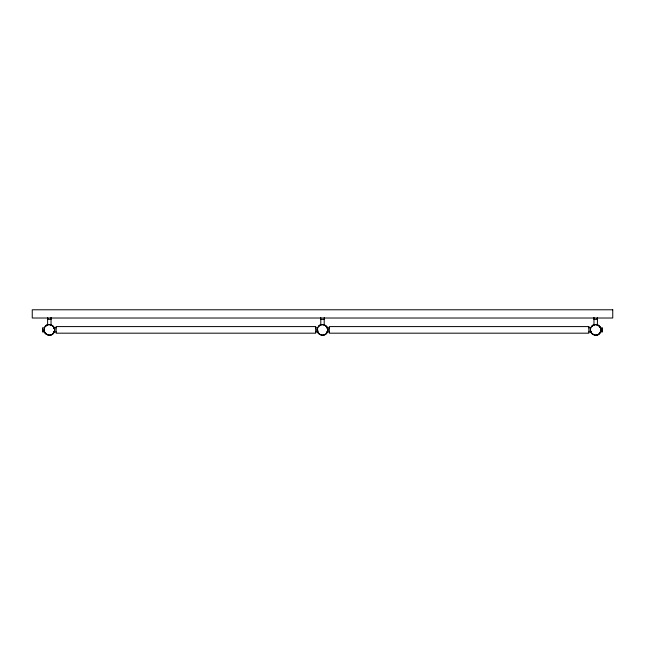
<?xml version="1.0" encoding="UTF-8"?>
<svg xmlns="http://www.w3.org/2000/svg" width="645" height="645" viewBox="0 0 645 645"><rect width="100%" height="100%" fill="white"/><g stroke="black" fill="none" stroke-linecap="round" stroke-linejoin="round"><path stroke-width="0.97" d="M51.028 319.364L51.028 324.967L53.003 326.201L54.494 329.264M327.297 327.862L326.177 326.201L324.201 324.967L324.209 319.364M597.455 317.469L597.383 324.967L599.358 326.201L600.495 327.926M44.062 329.039C42.772 334.916 52.003 337.698 54.18 332.086C56.97 326.757 48.794 321.637 45.215 326.483M317.235 329.039C315.945 334.916 325.177 337.698 327.354 332.086C330.143 326.757 321.968 321.637 318.396 326.483M590.409 329.039C589.119 334.916 598.358 337.698 600.535 332.086C603.325 326.757 595.15 321.637 591.57 326.483M44.11 328.757C42.449 334.884 52.285 337.851 54.293 331.828C56.784 326.354 48.359 321.686 45.045 326.701M317.284 328.757C315.623 334.884 325.467 337.851 327.467 331.828C329.958 326.354 321.541 321.686 318.219 326.701M590.465 328.757C588.796 334.884 598.641 337.851 600.64 331.828C603.139 326.354 594.714 321.686 591.392 326.701M56.155 331.933L54.132 331.885L53.833 332.489C55.551 328.079 52.955 335.65 50.673 334.908M329.329 331.933L327.305 331.885L327.007 332.489L327.628 330.764L326.177 333.562M600.519 327.974L602.503 327.837L602.503 331.933L600.479 331.885L600.181 332.489C601.696 329.152 598.866 335.682 597.02 334.908M53.833 332.489L54.228 331.627M327.007 332.489L327.402 331.627M600.181 332.489L600.584 331.627M44.432 328.111C43.949 326.362 50.229 323.846 46.722 325.378L47.98 324.854M317.606 328.111L318.824 326.201L320.863 324.943M590.78 328.111C590.312 326.451 596.351 323.895 593.077 325.378L594.327 324.854M319.896 325.378L321.154 324.854M323.846 334.908L325.104 334.392M49.157 324.685L49.705 324.693M322.331 324.685L322.887 324.693M595.504 324.685L596.061 324.693M47.545 318.275L48.069 318.275M50.576 318.275L51.1 318.275M593.9 318.275L594.424 318.275M596.931 318.275L597.455 318.275M47.545 317.469L47.545 319.364L51.1 319.364L51.1 317.469M597.455 319.364L593.9 319.364L593.9 317.469M54.107 327.837L56.155 327.837M327.281 327.837L329.329 327.837M47.98 334.908L45.642 333.562L44.537 331.933L42.497 331.933L42.497 327.837L44.537 327.837M315.671 331.933L317.719 331.933L318.824 333.562M588.845 331.933L590.893 331.933L591.997 333.562L594.327 334.908M588.845 327.837L590.893 327.837M315.671 327.837L317.719 327.837M323.83 324.854L325.104 325.378M596.947 324.838L598.278 325.378L597.036 324.862M319.896 334.392L321.154 334.908M44.295 331.232L44.819 332.489L44.287 331.191M593.972 319.364L593.972 324.967M320.791 319.364L320.799 324.967M47.617 319.364L47.617 324.967M324.274 317.469L324.274 319.364L320.726 319.364L320.726 317.469M327.7 329.885L327.007 327.281L327.7 329.885M317.3 329.716L317.993 332.489L317.477 328.539L317.3 329.716M612.75 309.785L32.25 309.785L32.25 318.017L612.75 318.017L612.75 309.785M315.671 326.588L56.155 326.588L56.155 333.183L315.671 333.183L315.671 326.588M588.845 326.588L329.329 326.588L329.329 333.183L588.845 333.183L588.845 326.588M50.673 324.854L51.923 325.378L50.673 324.854M600.672 328.434L600.181 327.281L600.672 328.434M54.325 328.434L53.833 327.281L54.446 328.99L54.325 328.434M591.167 332.489L590.522 330.619L591.167 332.489"/></g></svg>
